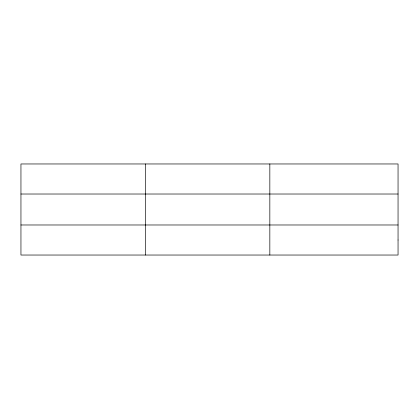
<?xml version="1.0" encoding="UTF-8"?>
<svg xmlns="http://www.w3.org/2000/svg" width="419" height="419" viewBox="0 0 419 419"><rect width="100%" height="100%" fill="white"/><g stroke="black" fill="none" stroke-linecap="round" stroke-linejoin="round"><path stroke-width="0.63" d="M145.393 255.035L145.393 163.965M269.836 255.035L269.836 163.965M20.95 194.018L398.05 194.018M20.95 224.982L398.05 224.982M398.05 240.008L398.05 255.035L20.95 255.035L20.95 163.965L398.05 163.965L398.05 240.008"/></g></svg>
